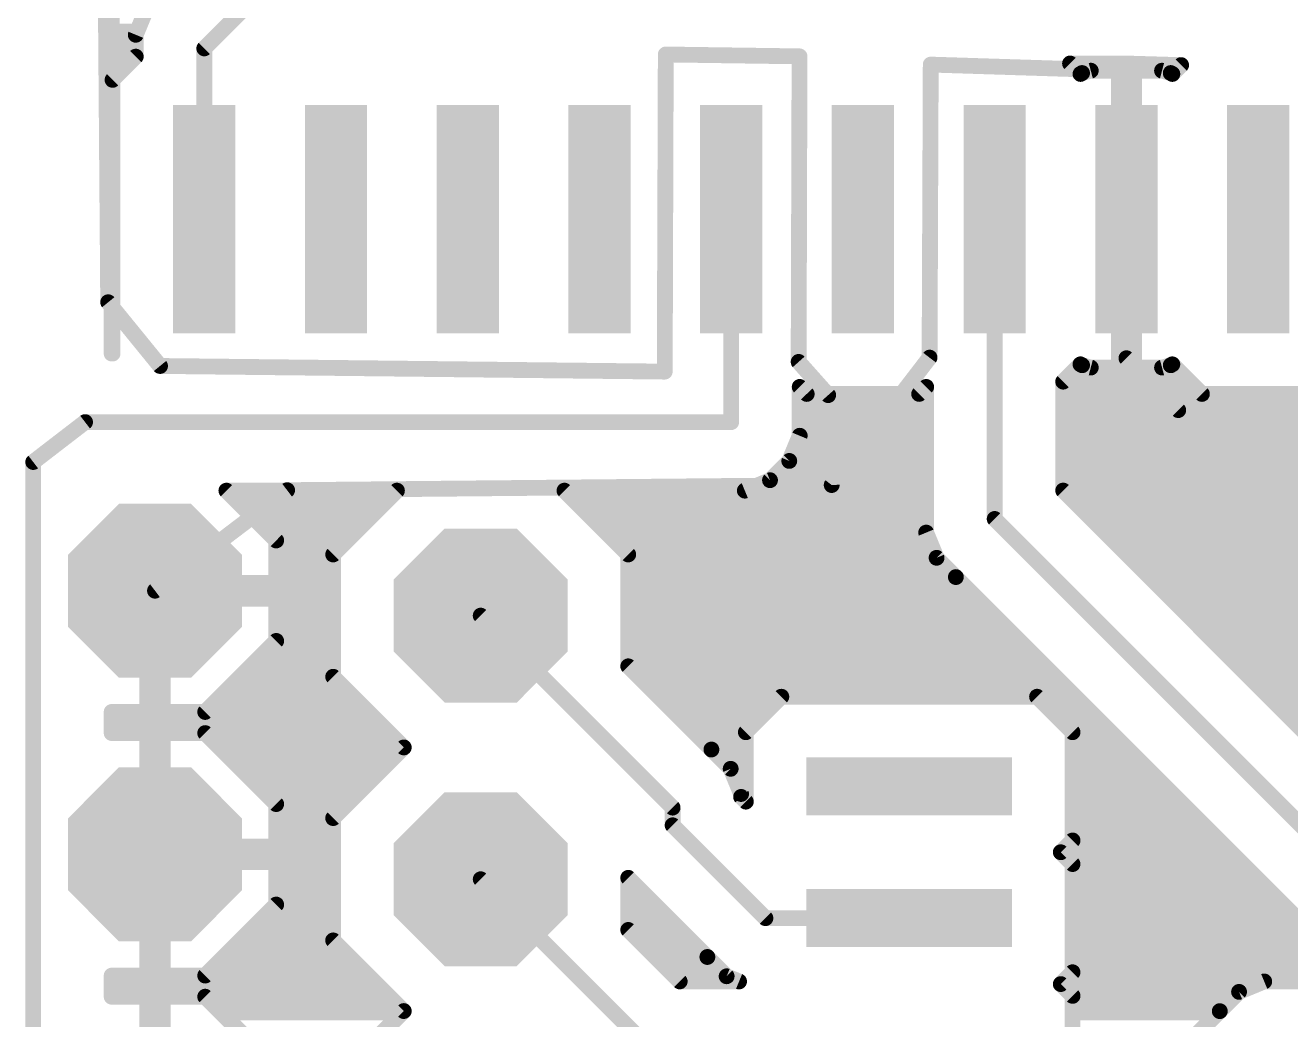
# Model space of a CAD drawing. Extents: x -10.4 to 51.9, y -1.7 to 39.2.
# Drawn here: x 0.26 to 12.46, y 15.63 to 25.21 of the extents above; entities that cross this region are included whole.
import ezdxf

# ---------------------------------------------------------------- set-up
doc = ezdxf.new("R2010")
doc.units = 0
doc.layers.add('1', color=14, linetype='CONTINUOUS')
doc.layers.add('17', color=94, linetype='CONTINUOUS')

# ---------------------------------------------------------------- blocks, each defined once
blk = doc.blocks.new('OCTAGONP')
at = {"const_width": 0.5}
blk.add_lwpolyline([(-0.25, -0.1036), (-0.25, 0.1036), (-0.1036, 0.25), (0.1036, 0.25), (0.25, 0.1036), (0.25, -0.1036), (0.1036, -0.25), (-0.1036, -0.25), (-0.25, -0.1036), (-0.25, 0.1036)], dxfattribs=at)
blk = doc.blocks.new('RECT')
blk.add_solid([(-0.5, -0.5), (0.5, -0.5), (-0.5, 0.5), (0.5, 0.5)])

msp = doc.modelspace()

# ---------------------------------------------------------------- linework, layer by layer
at = {"layer": '1', "const_width": 0.1524}
for points in [[(1.0922, 22.0449), (1.0922, 34.6446)], [(1, 30.015), (1.0587, 22.5391)], [(2.5, 25.5), (1.985, 24.985)], [(1.4251, 25.3591), (1.3246, 25.1164)], [(1.0922, 25.146), (1.3369, 25.146)], [(1.3246, 25.1164), (1.3246, 24.9058)], [(1.0922, 24.9936), (1.3246, 24.9936)], [(1.985, 24.985), (1.985, 23.34)], [(1.0922, 24.8412), (1.26, 24.8412)], [(1.3246, 24.9058), (1.1008, 24.682)], [(6.4242, 21.8709), (6.4343, 24.9265)], [(6.4343, 24.9265), (7.7237, 24.9084)], [(7.7237, 24.9084), (7.7151, 21.9646)], [(8.9887, 24.8291), (8.9774, 22.0057)], [(10.8539, 24.7704), (8.9887, 24.8291)], [(10.4323, 24.7389), (10.3316, 24.8396)], [(10.3316, 24.8396), (10.8653, 24.8396)], [(10.8653, 24.8396), (11.4027, 24.8239)], [(11.4027, 24.8239), (11.3177, 24.7389)], [(1.0922, 24.6888), (1.1076, 24.6888)], [(10.4475, 24.7477), (10.4323, 24.7389)], [(10.5315, 24.7702), (10.4475, 24.7477)], [(10.8012, 24.7702), (10.5315, 24.7702)], [(10.8012, 23.4138), (10.8012, 24.7702)], [(10.8012, 24.6888), (10.9488, 24.6888)], [(10.875, 23.34), (10.8539, 24.7704)], [(11.2185, 24.7702), (10.9488, 24.7702)], [(10.9488, 24.7702), (10.9488, 23.4138)], [(11.3025, 24.7477), (11.2185, 24.7702)], [(11.3177, 24.7389), (11.3025, 24.7477)], [(1.1008, 24.682), (1.1008, 22.0449)], [(1.0922, 24.5364), (1.1008, 24.5364)], [(10.8012, 24.5364), (10.9488, 24.5364)], [(1.0922, 24.384), (1.1008, 24.384)], [(10.8012, 24.384), (10.9488, 24.384)], [(1.0922, 24.2316), (1.1008, 24.2316)], [(10.8012, 24.2316), (10.9488, 24.2316)], [(1.0922, 24.0792), (1.1008, 24.0792)], [(10.8012, 24.0792), (10.9488, 24.0792)], [(1.0922, 23.9268), (1.1008, 23.9268)], [(10.8012, 23.9268), (10.9488, 23.9268)], [(1.0922, 23.7744), (1.1008, 23.7744)], [(10.8012, 23.7744), (10.9488, 23.7744)], [(1.0922, 23.622), (1.1008, 23.622)], [(10.8012, 23.622), (10.9488, 23.622)], [(1.0922, 23.4696), (1.1008, 23.4696)], [(10.8012, 23.4696), (10.9488, 23.4696)], [(10.9488, 23.4138), (10.8012, 23.4138)], [(1.0922, 23.3172), (1.1008, 23.3172)], [(7.065, 21.3845), (7.065, 23.34)], [(9.605, 20.4512), (9.605, 23.34)], [(10.8012, 21.9098), (10.8012, 23.2662)], [(10.8012, 23.2662), (10.9488, 23.2662)], [(10.875, 23.34), (10.875, 22)], [(10.9488, 23.2662), (10.9488, 21.9098)], [(1.0922, 23.1648), (1.1008, 23.1648)], [(10.8012, 23.1648), (10.9488, 23.1648)], [(1.0922, 23.0124), (1.1008, 23.0124)], [(10.8012, 23.0124), (10.9488, 23.0124)], [(1.0922, 22.86), (1.1008, 22.86)], [(10.8012, 22.86), (10.9488, 22.86)], [(1.0922, 22.7076), (1.1008, 22.7076)], [(10.8012, 22.7076), (10.9488, 22.7076)], [(1.0587, 22.5391), (1.5587, 21.9253)], [(1.0922, 22.5552), (1.1008, 22.5552)], [(10.8012, 22.5552), (10.9488, 22.5552)], [(1.0922, 22.4028), (1.1008, 22.4028)], [(10.8012, 22.4028), (10.9488, 22.4028)], [(1.0922, 22.2504), (1.1008, 22.2504)], [(10.8012, 22.2504), (10.9488, 22.2504)], [(1.0922, 22.098), (1.1008, 22.098)], [(1.1008, 22.0449), (1.0922, 22.0449)], [(8.9774, 22.0057), (8.0337, 20.7782)], [(10.8012, 22.098), (10.9488, 22.098)], [(1.5587, 21.9253), (6.4242, 21.8709)], [(7.7151, 21.9646), (8, 21.6444)], [(10.2654, 21.7742), (10.4323, 21.9411)], [(10.4323, 21.9411), (10.4475, 21.9323)], [(10.4475, 21.9323), (10.5315, 21.9098)], [(10.5315, 21.9098), (10.8012, 21.9098)], [(10.8012, 21.9456), (10.9488, 21.9456)], [(10.875, 22), (11.375, 21.5)], [(10.9488, 21.9098), (11.2185, 21.9098)], [(11.2185, 21.9098), (11.3025, 21.9323)], [(11.3025, 21.9323), (11.3177, 21.9411)], [(11.3177, 21.9411), (11.603, 21.6558)], [(10.2654, 20.7247), (10.2654, 21.7742)], [(10.2844, 21.7932), (11.4656, 21.7932)], [(7.7254, 21.2531), (7.7254, 21.7234)], [(7.7254, 21.7234), (7.793, 21.6558)], [(7.7254, 21.6408), (8.9446, 21.6408)], [(7.793, 21.6558), (8.877, 21.6558)], [(8, 21.6444), (8.0337, 20.7782)], [(8.877, 21.6558), (8.9446, 21.7234)], [(8.9446, 21.7234), (8.9446, 20.3198)], [(10.2654, 21.6408), (15.9371, 21.6408)], [(11.603, 21.6558), (12.687, 21.6558)], [(7.7254, 21.4884), (8.9446, 21.4884)], [(10.2654, 21.4884), (15.9367, 21.4884)], [(11.375, 21.5), (15.5, 21.5)], [(0.3359, 21), (0.8359, 21.3845)], [(0.8359, 21.3845), (7.065, 21.3845)], [(7.7254, 21.336), (8.9446, 21.336)], [(10.2654, 21.336), (15.9362, 21.336)], [(7.6249, 21.0104), (7.7254, 21.2531)], [(7.6966, 21.1836), (8.9446, 21.1836)], [(10.2654, 21.1836), (15.9358, 21.1836)], [(7.6335, 21.0312), (8.9446, 21.0312)], [(10.2654, 21.0312), (15.9353, 21.0312)], [(0.3359, 0.96), (0.3359, 21)], [(7.4391, 20.8246), (7.6249, 21.0104)], [(7.1964, 20.7241), (7.4391, 20.8246)], [(7.4932, 20.8788), (8.9446, 20.8788)], [(10.2654, 20.8788), (15.9349, 20.8788)], [(1.51, 19.76), (2.7837, 20.7283)], [(2.6784, 20.244), (2.1983, 20.7241)], [(2.1983, 20.7241), (3.8425, 20.7241)], [(2.7837, 20.7283), (8.0337, 20.7782)], [(3.8425, 20.7241), (3.2276, 20.1092)], [(6.0724, 20.1092), (5.4575, 20.7241)], [(5.4575, 20.7241), (7.1964, 20.7241)], [(7.2019, 20.7264), (8.9446, 20.7264)], [(10.2654, 20.7264), (15.9344, 20.7264)], [(14.3297, 16.6604), (10.2654, 20.7247)], [(2.3484, 20.574), (3.6924, 20.574)], [(5.6076, 20.574), (8.9446, 20.574)], [(10.4161, 20.574), (15.934, 20.574)], [(2.5008, 20.4216), (3.54, 20.4216)], [(5.76, 20.4216), (8.9446, 20.4216)], [(14.0562, 16), (9.605, 20.4512)], [(10.5685, 20.4216), (15.9336, 20.4216)], [(8.9446, 20.3198), (9.0451, 20.0771)], [(2.6532, 20.2692), (3.3876, 20.2692)], [(2.6784, 19.8362), (2.6784, 20.244)], [(5.9124, 20.2692), (8.9656, 20.2692)], [(10.7209, 20.2692), (15.9331, 20.2692)], [(2.6784, 20.1168), (3.2352, 20.1168)], [(3.2276, 20.1092), (3.2276, 18.9308)], [(6.0648, 20.1168), (9.0287, 20.1168)], [(6.0724, 19.0315), (6.0724, 20.1092)], [(9.0451, 20.0771), (9.2309, 19.8913)], [(10.8733, 20.1168), (15.9327, 20.1168)], [(2.6784, 19.9644), (3.2276, 19.9644)], [(6.0724, 19.9644), (9.1579, 19.9644)], [(11.0257, 19.9644), (15.9322, 19.9644)], [(1.5862, 19.6838), (1.5862, 19.8362)], [(1.5862, 19.8362), (2.6784, 19.8362)], [(1.5862, 19.812), (3.2276, 19.812)], [(6.0724, 19.812), (9.3103, 19.812)], [(9.2309, 19.8913), (13.1269, 15.9954)], [(11.1781, 19.812), (15.9318, 19.812)], [(1.51, 17.22), (1.51, 19.76)], [(1.4338, 18.5916), (1.4338, 19.6838)], [(1.4338, 19.6838), (1.5862, 19.6838)], [(1.4338, 19.6596), (1.5862, 19.6596)], [(1.5862, 19.6838), (1.5862, 18.5916)], [(2.6784, 19.6838), (1.5862, 19.6838)], [(2.6784, 19.276), (2.6784, 19.6838)], [(2.6784, 19.6596), (3.2276, 19.6596)], [(6.0724, 19.6596), (9.4627, 19.6596)], [(11.3305, 19.6596), (15.9313, 19.6596)], [(1.4338, 19.5072), (1.5862, 19.5072)], [(2.6784, 19.5072), (3.2276, 19.5072)], [(4.65, 19.52), (6.5, 17.67)], [(6.0724, 19.5072), (9.6151, 19.5072)], [(11.4829, 19.5072), (15.9309, 19.5072)], [(1.4338, 19.3548), (1.5862, 19.3548)], [(2.6784, 19.3548), (3.2276, 19.3548)], [(6.0724, 19.3548), (9.7675, 19.3548)], [(11.6353, 19.3548), (15.9304, 19.3548)], [(1.4338, 19.2024), (1.5862, 19.2024)], [(1.994, 18.5916), (2.6784, 19.276)], [(2.6048, 19.2024), (3.2276, 19.2024)], [(6.0724, 19.2024), (9.9199, 19.2024)], [(11.7877, 19.2024), (15.93, 19.2024)], [(1.4338, 19.05), (1.5862, 19.05)], [(2.4524, 19.05), (3.2276, 19.05)], [(6.0724, 19.05), (10.0723, 19.05)], [(6.8741, 18.2299), (6.0724, 19.0315)], [(11.9401, 19.05), (15.9295, 19.05)], [(1.4338, 18.8976), (1.5862, 18.8976)], [(2.3, 18.8976), (3.2608, 18.8976)], [(3.2276, 18.9308), (3.9084, 18.25)], [(6.2063, 18.8976), (10.2247, 18.8976)], [(12.0925, 18.8976), (15.9291, 18.8976)], [(1.4338, 18.7452), (1.5862, 18.7452)], [(2.1476, 18.7452), (3.4132, 18.7452)], [(6.3587, 18.7452), (10.3771, 18.7452)], [(7.5484, 18.7386), (7.2062, 18.3964)], [(10.0136, 18.7386), (7.5484, 18.7386)], [(10.3558, 18.3964), (10.0136, 18.7386)], [(12.2449, 18.7452), (15.9287, 18.7452)], [(1.0922, 18.3884), (1.0922, 18.5916)], [(1.0922, 18.5916), (1.4338, 18.5916)], [(1.4338, 18.5928), (1.5862, 18.5928)], [(1.5862, 18.5916), (1.994, 18.5916)], [(1.9952, 18.5928), (3.5656, 18.5928)], [(6.5111, 18.5928), (7.4026, 18.5928)], [(10.1594, 18.5928), (10.5295, 18.5928)], [(12.3973, 18.5928), (15.9282, 18.5928)], [(1.0922, 18.4404), (3.718, 18.4404)], [(1.4338, 18.3884), (1.0922, 18.3884)], [(1.4338, 17.2962), (1.4338, 18.3884)], [(1.994, 18.3884), (1.5862, 18.3884)], [(1.5862, 18.3884), (1.5862, 17.2962)], [(2.6784, 17.704), (1.994, 18.3884)], [(6.6635, 18.4404), (7.2502, 18.4404)], [(7.2062, 18.3964), (7.2062, 17.7277)], [(10.3118, 18.4404), (10.6819, 18.4404)], [(10.3558, 17.3536), (10.3558, 18.3964)], [(1.4338, 18.288), (1.5862, 18.288)], [(2.0944, 18.288), (3.8704, 18.288)], [(3.9084, 18.25), (3.2276, 17.5692)], [(6.8159, 18.288), (7.2062, 18.288)], [(7.0599, 18.0441), (6.8741, 18.2299)], [(10.3558, 18.288), (10.8343, 18.288)], [(1.4338, 18.1356), (1.5862, 18.1356)], [(2.2468, 18.1356), (3.794, 18.1356)], [(6.9683, 18.1356), (7.2062, 18.1356)], [(10.3558, 18.1356), (10.9867, 18.1356)], [(1.4338, 17.9832), (1.5862, 17.9832)], [(2.3992, 17.9832), (3.6416, 17.9832)], [(7.1604, 17.8014), (7.0599, 18.0441)], [(7.0851, 17.9832), (7.2062, 17.9832)], [(10.3558, 17.9832), (11.1391, 17.9832)], [(1.4338, 17.8308), (1.5862, 17.8308)], [(2.5516, 17.8308), (3.4892, 17.8308)], [(7.1482, 17.8308), (7.2062, 17.8308)], [(7.1604, 17.7735), (7.1604, 17.8014)], [(7.2062, 17.7277), (7.1604, 17.7735)], [(10.3558, 17.8308), (11.2915, 17.8308)], [(1.4338, 17.6784), (1.5862, 17.6784)], [(2.6784, 17.2962), (2.6784, 17.704)], [(2.6784, 17.6784), (3.3368, 17.6784)], [(6.5, 17.67), (6.5, 17.5)], [(10.3558, 17.6784), (11.4439, 17.6784)], [(1.4338, 17.526), (1.5862, 17.526)], [(2.6784, 17.526), (3.2276, 17.526)], [(3.2276, 17.5692), (3.2276, 16.3908)], [(6.5, 17.5), (7.395, 16.605)], [(10.3558, 17.526), (11.5963, 17.526)], [(1.4338, 17.3736), (1.5862, 17.3736)], [(2.6784, 17.3736), (3.2276, 17.3736)], [(10.3558, 17.3736), (11.7487, 17.3736)], [(1.5862, 17.2962), (1.4338, 17.2962)], [(1.5862, 17.1438), (1.5862, 17.2962)], [(1.5862, 17.2962), (2.6784, 17.2962)], [(10.2422, 17.24), (10.3558, 17.3536)], [(1.4338, 16.0516), (1.4338, 17.1438)], [(1.4338, 17.1438), (1.5862, 17.1438)], [(1.51, 14.68), (1.51, 17.22)], [(1.5862, 17.2212), (3.2276, 17.2212)], [(1.5862, 17.1438), (1.5862, 16.0516)], [(2.6784, 17.1438), (1.5862, 17.1438)], [(2.6784, 16.736), (2.6784, 17.1438)], [(10.3558, 17.1264), (10.2422, 17.24)], [(10.261, 17.2212), (11.9011, 17.2212)], [(10.3558, 16.0836), (10.3558, 17.1264)], [(1.4338, 17.0688), (1.5862, 17.0688)], [(2.6784, 17.0688), (3.2276, 17.0688)], [(10.3558, 17.0688), (12.0535, 17.0688)], [(1.4338, 16.9164), (1.5862, 16.9164)], [(2.6784, 16.9164), (3.2276, 16.9164)], [(4.65, 16.98), (6.295, 15.335)], [(6.0724, 16.4915), (6.0724, 16.9937)], [(6.0724, 16.9937), (6.8351, 16.2309)], [(6.0724, 16.9164), (6.1497, 16.9164)], [(10.3558, 16.9164), (12.2059, 16.9164)], [(1.4338, 16.764), (1.5862, 16.764)], [(2.6784, 16.764), (3.2276, 16.764)], [(6.0724, 16.764), (6.3021, 16.764)], [(10.3558, 16.764), (12.3583, 16.764)], [(1.994, 16.0516), (2.6784, 16.736)], [(1.4338, 16.6116), (1.5862, 16.6116)], [(2.554, 16.6116), (3.2276, 16.6116)], [(6.0724, 16.6116), (6.4545, 16.6116)], [(7.395, 16.605), (8.781, 16.605)], [(10.3558, 16.6116), (12.5107, 16.6116)], [(1.4338, 16.4592), (1.5862, 16.4592)], [(2.4016, 16.4592), (3.2276, 16.4592)], [(6.5685, 15.9954), (6.0724, 16.4915)], [(6.1047, 16.4592), (6.6069, 16.4592)], [(10.3558, 16.4592), (12.6631, 16.4592)], [(1.4338, 16.3068), (1.5862, 16.3068)], [(2.2492, 16.3068), (3.3116, 16.3068)], [(3.2276, 16.3908), (3.9084, 15.71)], [(6.2571, 16.3068), (6.7593, 16.3068)], [(10.3558, 16.3068), (12.8155, 16.3068)], [(1.4338, 16.1544), (1.5862, 16.1544)], [(2.0968, 16.1544), (3.464, 16.1544)], [(6.4095, 16.1544), (6.9117, 16.1544)], [(6.8351, 16.2309), (7.0209, 16.0451)], [(10.3558, 16.1544), (12.9679, 16.1544)], [(1.0922, 15.8484), (1.0922, 16.0516)], [(1.0922, 16.0516), (1.4338, 16.0516)], [(1.5862, 16.0516), (1.994, 16.0516)], [(7.0209, 16.0451), (7.141, 15.9954)], [(10.2422, 15.97), (10.3558, 16.0836)], [(1.0922, 16.002), (3.6164, 16.002)], [(6.5619, 16.002), (7.1251, 16.002)], [(7.141, 15.9954), (6.5685, 15.9954)], [(10.3558, 15.8564), (10.2422, 15.97)], [(10.2742, 16.002), (13.1203, 16.002)], [(12.2036, 15.9954), (11.9609, 15.8949)], [(13.1269, 15.9954), (12.2036, 15.9954)], [(1.0922, 15.8496), (3.7688, 15.8496)], [(1.4338, 15.8484), (1.0922, 15.8484)], [(1.4338, 14.7562), (1.4338, 15.8484)], [(1.994, 15.8484), (1.5862, 15.8484)], [(1.5862, 15.8484), (1.5862, 14.7562)], [(2.6784, 15.164), (1.994, 15.8484)], [(10.3558, 14.8136), (10.3558, 15.8564)], [(10.3558, 15.8496), (11.9157, 15.8496)], [(11.9609, 15.8949), (11.7751, 15.7091)], [(1.4338, 15.6972), (1.5862, 15.6972)], [(2.1452, 15.6972), (3.8956, 15.6972)], [(3.9084, 15.71), (3.2276, 15.0292)], [(10.3558, 15.6972), (11.7633, 15.6972)], [(11.7751, 15.7091), (11.0336, 14.9675)]]:
    msp.add_lwpolyline(points, dxfattribs=at)
at = {"layer": '1', "const_width": 0.0762}
for points in [[(1.0922, 25.1841, 1), (1.0922, 25.1079)], [(1.3627, 25.1164, 1), (1.2865, 25.1164)], [(1.2894, 25.1309, 1), (1.3598, 25.1018)], [(1.3369, 25.1079, 1), (1.3369, 25.1841)], [(1.0922, 25.0317, 1), (1.0922, 24.9555)], [(1.3246, 24.9555, 1), (1.3246, 25.0317)], [(2.0231, 24.985, 1), (1.9469, 24.985)], [(1.9581, 25.0119, 1), (2.0119, 24.9581)], [(1.0922, 24.8793, 1), (1.0922, 24.8031)], [(1.26, 24.8031, 1), (1.26, 24.8793)], [(1.2865, 24.9058, 1), (1.3627, 24.9058)], [(1.3515, 24.8788, 1), (1.2977, 24.9327)], [(6.4724, 24.9264, 1), (6.3962, 24.9267)], [(6.4349, 24.9646, 1), (6.4338, 24.8884)], [(7.7618, 24.9083, 1), (7.6856, 24.9085)], [(7.7231, 24.8703, 1), (7.7242, 24.9465)], [(9.0268, 24.829, 1), (8.9506, 24.8293)], [(8.9899, 24.8672, 1), (8.9875, 24.791)], [(10.3585, 24.8665, 1), (10.3046, 24.8127)], [(10.3316, 24.8777, 1), (10.3316, 24.8015)], [(10.8664, 24.8777, 1), (10.8642, 24.8015)], [(10.8653, 24.8015, 1), (10.8653, 24.8777)], [(11.4296, 24.7969, 1), (11.3757, 24.8508)], [(11.4016, 24.7858, 1), (11.4038, 24.8619)], [(1.0922, 24.7269, 1), (1.0922, 24.6507)], [(1.1076, 24.6507, 1), (1.1076, 24.7269)], [(10.4132, 24.7719, 1), (10.4513, 24.7059)], [(10.4053, 24.7119, 1), (10.4592, 24.7658)], [(10.4377, 24.7845, 1), (10.4574, 24.7109)], [(10.4666, 24.7147, 1), (10.4285, 24.7807)], [(10.5315, 24.8083, 1), (10.5315, 24.7321)], [(10.5414, 24.7334, 1), (10.5217, 24.807)], [(10.8393, 24.7702, 1), (10.7631, 24.7702)], [(10.8012, 24.7269, 1), (10.8012, 24.6507)], [(10.8012, 24.7321, 1), (10.8012, 24.8083)], [(10.892, 24.771, 1), (10.8158, 24.7698)], [(10.8527, 24.7323, 1), (10.8551, 24.8085)], [(10.9488, 24.8083, 1), (10.9488, 24.7321)], [(10.9869, 24.7702, 1), (10.9107, 24.7702)], [(10.9488, 24.6507, 1), (10.9488, 24.7269)], [(11.2283, 24.807, 1), (11.2086, 24.7334)], [(11.2185, 24.7321, 1), (11.2185, 24.8083)], [(11.3215, 24.7807, 1), (11.2834, 24.7147)], [(11.2908, 24.7658, 1), (11.3446, 24.7119)], [(11.2926, 24.7109, 1), (11.3123, 24.7845)], [(11.2987, 24.7059, 1), (11.3368, 24.7719)], [(1.1389, 24.682, 1), (1.0627, 24.682)], [(1.0739, 24.7089, 1), (1.1277, 24.655)], [(1.0922, 24.5745, 1), (1.0922, 24.4983)], [(1.1008, 24.4983, 1), (1.1008, 24.5745)], [(10.8012, 24.5745, 1), (10.8012, 24.4983)], [(10.9488, 24.4983, 1), (10.9488, 24.5745)], [(1.0922, 24.4221, 1), (1.0922, 24.3459)], [(1.1008, 24.3459, 1), (1.1008, 24.4221)], [(10.8012, 24.4221, 1), (10.8012, 24.3459)], [(10.9488, 24.3459, 1), (10.9488, 24.4221)], [(1.0922, 24.2697, 1), (1.0922, 24.1935)], [(1.1008, 24.1935, 1), (1.1008, 24.2697)], [(10.8012, 24.2697, 1), (10.8012, 24.1935)], [(10.9488, 24.1935, 1), (10.9488, 24.2697)], [(1.0922, 24.1173, 1), (1.0922, 24.0411)], [(1.1008, 24.0411, 1), (1.1008, 24.1173)], [(10.8012, 24.1173, 1), (10.8012, 24.0411)], [(10.9488, 24.0411, 1), (10.9488, 24.1173)], [(1.0922, 23.9649, 1), (1.0922, 23.8887)], [(1.1008, 23.8887, 1), (1.1008, 23.9649)], [(10.8012, 23.9649, 1), (10.8012, 23.8887)], [(10.9488, 23.8887, 1), (10.9488, 23.9649)], [(1.0922, 23.8125, 1), (1.0922, 23.7363)], [(1.1008, 23.7363, 1), (1.1008, 23.8125)], [(10.8012, 23.8125, 1), (10.8012, 23.7363)], [(10.9488, 23.7363, 1), (10.9488, 23.8125)], [(1.0922, 23.6601, 1), (1.0922, 23.5839)], [(1.1008, 23.5839, 1), (1.1008, 23.6601)], [(10.8012, 23.6601, 1), (10.8012, 23.5839)], [(10.9488, 23.5839, 1), (10.9488, 23.6601)], [(1.0922, 23.5077, 1), (1.0922, 23.4315)], [(1.1008, 23.4315, 1), (1.1008, 23.5077)], [(10.8012, 23.5077, 1), (10.8012, 23.4315)], [(10.9488, 23.4315, 1), (10.9488, 23.5077)], [(10.8012, 23.4519, 1), (10.8012, 23.3757)], [(10.7631, 23.4138, 1), (10.8393, 23.4138)], [(10.9107, 23.4138, 1), (10.9869, 23.4138)], [(10.9488, 23.3757, 1), (10.9488, 23.4519)], [(1.0922, 23.3553, 1), (1.0922, 23.2791)], [(1.1008, 23.2791, 1), (1.1008, 23.3553)], [(1.9469, 23.34, 1), (2.0231, 23.34)], [(7.1031, 23.34, 1), (7.0269, 23.34)], [(9.6431, 23.34, 1), (9.5669, 23.34)], [(10.8393, 23.2662, 1), (10.7631, 23.2662)], [(10.8012, 23.3043, 1), (10.8012, 23.2281)], [(10.9131, 23.34, 1), (10.8369, 23.34)], [(10.8369, 23.3394, 1), (10.9131, 23.3406)], [(10.9869, 23.2662, 1), (10.9107, 23.2662)], [(10.9488, 23.2281, 1), (10.9488, 23.3043)], [(1.0922, 23.2029, 1), (1.0922, 23.1267)], [(1.1008, 23.1267, 1), (1.1008, 23.2029)], [(10.8012, 23.2029, 1), (10.8012, 23.1267)], [(10.9488, 23.1267, 1), (10.9488, 23.2029)], [(1.0922, 23.0505, 1), (1.0922, 22.9743)], [(1.1008, 22.9743, 1), (1.1008, 23.0505)], [(10.8012, 23.0505, 1), (10.8012, 22.9743)], [(10.9488, 22.9743, 1), (10.9488, 23.0505)], [(1.0922, 22.8981, 1), (1.0922, 22.8219)], [(1.1008, 22.8219, 1), (1.1008, 22.8981)], [(10.8012, 22.8981, 1), (10.8012, 22.8219)], [(10.9488, 22.8219, 1), (10.9488, 22.8981)], [(1.0922, 22.7457, 1), (1.0922, 22.6695)], [(1.1008, 22.6695, 1), (1.1008, 22.7457)], [(10.8012, 22.7457, 1), (10.8012, 22.6695)], [(10.9488, 22.6695, 1), (10.9488, 22.7457)], [(1.0206, 22.5388, 1), (1.0968, 22.5394)], [(1.0883, 22.5632, 1), (1.0292, 22.5151)], [(1.0922, 22.5933, 1), (1.0922, 22.5171)], [(1.1008, 22.5171, 1), (1.1008, 22.5933)], [(10.8012, 22.5933, 1), (10.8012, 22.5171)], [(10.9488, 22.5171, 1), (10.9488, 22.5933)], [(1.0922, 22.4409, 1), (1.0922, 22.3647)], [(1.1008, 22.3647, 1), (1.1008, 22.4409)], [(10.8012, 22.4409, 1), (10.8012, 22.3647)], [(10.9488, 22.3647, 1), (10.9488, 22.4409)], [(1.0922, 22.2885, 1), (1.0922, 22.2123)], [(1.1008, 22.2123, 1), (1.1008, 22.2885)], [(10.8012, 22.2885, 1), (10.8012, 22.2123)], [(10.9488, 22.2123, 1), (10.9488, 22.2885)], [(1.0922, 22.1361, 1), (1.0922, 22.0599)], [(1.0922, 22.083, 1), (1.0922, 22.0068)], [(1.0541, 22.0449, 1), (1.1303, 22.0449)], [(1.0627, 22.0449, 1), (1.1389, 22.0449)], [(1.1008, 22.0599, 1), (1.1008, 22.1361)], [(1.1008, 22.0068, 1), (1.1008, 22.083)], [(9.0076, 21.9824, 1), (8.9471, 22.0289)], [(10.8012, 22.1361, 1), (10.8012, 22.0599)], [(10.9488, 22.0599, 1), (10.9488, 22.1361)], [(1.5592, 21.9634, 1), (1.5583, 21.8872)], [(1.5292, 21.9012, 1), (1.5883, 21.9494)], [(7.7436, 21.99, 1), (7.6867, 21.9393)], [(7.677, 21.9647, 1), (7.7532, 21.9645)], [(8.9393, 22.0058, 1), (9.0155, 22.0055)], [(10.4513, 21.9741, 1), (10.4132, 21.9081)], [(10.4592, 21.9142, 1), (10.4053, 21.9681)], [(10.4574, 21.9691, 1), (10.4377, 21.8955)], [(10.4285, 21.8993, 1), (10.4666, 21.9653)], [(10.5315, 21.9479, 1), (10.5315, 21.8717)], [(10.5217, 21.873, 1), (10.5414, 21.9466)], [(10.8012, 21.9837, 1), (10.8012, 21.9075)], [(10.8012, 21.8717, 1), (10.8012, 21.9479)], [(10.8369, 22, 1), (10.9131, 22)], [(10.9019, 22.0269, 1), (10.8481, 21.9731)], [(10.9488, 21.9479, 1), (10.9488, 21.8717)], [(10.9488, 21.9075, 1), (10.9488, 21.9837)], [(11.2086, 21.9466, 1), (11.2283, 21.873)], [(11.2185, 21.8717, 1), (11.2185, 21.9479)], [(11.2834, 21.9653, 1), (11.3215, 21.8993)], [(11.3446, 21.9681, 1), (11.2908, 21.9142)], [(11.3123, 21.8955, 1), (11.2926, 21.9691)], [(11.3368, 21.9081, 1), (11.2987, 21.9741)], [(6.3861, 21.871, 1), (6.4623, 21.8708)], [(6.4237, 21.8328, 1), (6.4246, 21.909)], [(10.3035, 21.7742, 1), (10.2273, 21.7742)], [(10.2385, 21.8012, 1), (10.2923, 21.7473)], [(10.2844, 21.8313, 1), (10.2844, 21.7551)], [(10.7631, 21.9098, 1), (10.8393, 21.9098)], [(10.9107, 21.9098, 1), (10.9869, 21.9098)], [(11.4656, 21.7551, 1), (11.4656, 21.8313)], [(7.7635, 21.7234, 1), (7.6873, 21.7234)], [(7.7523, 21.7504, 1), (7.6985, 21.6965)], [(7.7254, 21.6789, 1), (7.7254, 21.6027)], [(7.793, 21.6939, 1), (7.793, 21.6177)], [(7.7661, 21.6289, 1), (7.82, 21.6827)], [(8.0381, 21.6459, 1), (7.9619, 21.6429)], [(8.85, 21.6827, 1), (8.9039, 21.6289)], [(8.877, 21.6177, 1), (8.877, 21.6939)], [(8.9827, 21.7234, 1), (8.9065, 21.7234)], [(8.9715, 21.6965, 1), (8.9177, 21.7504)], [(8.9446, 21.6027, 1), (8.9446, 21.6789)], [(10.2654, 21.6789, 1), (10.2654, 21.6027)], [(11.603, 21.6939, 1), (11.603, 21.6177)], [(11.5761, 21.6289, 1), (11.63, 21.6827)], [(7.9715, 21.6191, 1), (8.0285, 21.6697)], [(7.7254, 21.5265, 1), (7.7254, 21.4503)], [(8.9446, 21.4503, 1), (8.9446, 21.5265)], [(10.2654, 21.5265, 1), (10.2654, 21.4503)], [(11.375, 21.5381, 1), (11.375, 21.4619)], [(11.3481, 21.4731, 1), (11.4019, 21.5269)], [(0.8359, 21.4226, 1), (0.8359, 21.3464)], [(0.8591, 21.3543, 1), (0.8127, 21.4147)], [(7.0269, 21.3845, 1), (7.1031, 21.3845)], [(7.065, 21.3464, 1), (7.065, 21.4226)], [(7.7254, 21.3741, 1), (7.7254, 21.2979)], [(8.9446, 21.2979, 1), (8.9446, 21.3741)], [(10.2654, 21.3741, 1), (10.2654, 21.2979)], [(7.6966, 21.2217, 1), (7.6966, 21.1455)], [(7.6873, 21.2531, 1), (7.7635, 21.2531)], [(7.7606, 21.2386, 1), (7.6902, 21.2677)], [(8.9446, 21.1455, 1), (8.9446, 21.2217)], [(10.2654, 21.2217, 1), (10.2654, 21.1455)], [(7.6335, 21.0693, 1), (7.6335, 20.9931)], [(8.9446, 20.9931, 1), (8.9446, 21.0693)], [(10.2654, 21.0693, 1), (10.2654, 20.9931)], [(0.374, 21, 1), (0.2978, 21)], [(0.3127, 21.0302, 1), (0.3591, 20.9698)], [(7.5897, 21.025, 1), (7.6601, 20.9958)], [(7.6518, 20.9835, 1), (7.5979, 21.0374)], [(7.4121, 20.8516, 1), (7.466, 20.7977)], [(7.4537, 20.7894, 1), (7.4245, 20.8598)], [(7.4932, 20.9169, 1), (7.4932, 20.8407)], [(8.9446, 20.8407, 1), (8.9446, 20.9169)], [(10.2654, 20.9169, 1), (10.2654, 20.8407)], [(2.2252, 20.751, 1), (2.1713, 20.6972)], [(2.1983, 20.7622, 1), (2.1983, 20.686)], [(2.7834, 20.7664, 1), (2.7841, 20.6902)], [(2.8068, 20.698, 1), (2.7607, 20.7587)], [(3.8695, 20.6972, 1), (3.8156, 20.751)], [(3.8425, 20.686, 1), (3.8425, 20.7622)], [(5.4844, 20.751, 1), (5.4305, 20.6972)], [(5.4575, 20.7622, 1), (5.4575, 20.686)], [(7.1818, 20.7593, 1), (7.2109, 20.6889)], [(7.2019, 20.7645, 1), (7.2019, 20.6883)], [(7.1964, 20.686, 1), (7.1964, 20.7622)], [(8.0035, 20.8014, 1), (8.0639, 20.755)], [(7.9957, 20.7767, 1), (8.0718, 20.7797)], [(8.0341, 20.7401, 1), (8.0334, 20.8163)], [(8.9446, 20.6883, 1), (8.9446, 20.7645)], [(10.2654, 20.7645, 1), (10.2654, 20.6883)], [(10.2923, 20.7517, 1), (10.2385, 20.6978)], [(10.2273, 20.7247, 1), (10.3035, 20.7247)], [(2.3484, 20.6121, 1), (2.3484, 20.5359)], [(3.6924, 20.5359, 1), (3.6924, 20.6121)], [(5.6076, 20.6121, 1), (5.6076, 20.5359)], [(8.9446, 20.5359, 1), (8.9446, 20.6121)], [(10.4161, 20.6121, 1), (10.4161, 20.5359)], [(2.5008, 20.4597, 1), (2.5008, 20.3835)], [(3.54, 20.3835, 1), (3.54, 20.4597)], [(5.76, 20.4597, 1), (5.76, 20.3835)], [(8.9446, 20.3835, 1), (8.9446, 20.4597)], [(9.6319, 20.4781, 1), (9.5781, 20.4243)], [(10.5685, 20.4597, 1), (10.5685, 20.3835)], [(8.9798, 20.3344, 1), (8.9094, 20.3053)], [(9.5669, 20.4512, 1), (9.6431, 20.4512)], [(2.6532, 20.3073, 1), (2.6532, 20.2311)], [(2.7165, 20.244, 1), (2.6403, 20.244)], [(2.6515, 20.217, 1), (2.7053, 20.2709)], [(3.3876, 20.2311, 1), (3.3876, 20.3073)], [(5.9124, 20.3073, 1), (5.9124, 20.2311)], [(8.9065, 20.3198, 1), (8.9827, 20.3198)], [(8.9656, 20.2311, 1), (8.9656, 20.3073)], [(10.7209, 20.3073, 1), (10.7209, 20.2311)], [(2.6784, 20.1549, 1), (2.6784, 20.0787)], [(3.2657, 20.1092, 1), (3.1895, 20.1092)], [(3.2007, 20.1361, 1), (3.2545, 20.0822)], [(3.2352, 20.0787, 1), (3.2352, 20.1549)], [(6.0648, 20.1549, 1), (6.0648, 20.0787)], [(6.1105, 20.1092, 1), (6.0343, 20.1092)], [(6.0455, 20.0822, 1), (6.0993, 20.1361)], [(9.0721, 20.1041, 1), (9.0182, 20.0502)], [(9.0099, 20.0625, 1), (9.0803, 20.0917)], [(9.0287, 20.0787, 1), (9.0287, 20.1549)], [(10.8733, 20.1549, 1), (10.8733, 20.0787)], [(2.6784, 20.0025, 1), (2.6784, 19.9263)], [(3.2276, 19.9263, 1), (3.2276, 20.0025)], [(6.0724, 20.0025, 1), (6.0724, 19.9263)], [(9.1579, 19.9263, 1), (9.1579, 20.0025)], [(11.0257, 20.0025, 1), (11.0257, 19.9263)], [(1.6243, 19.8362, 1), (1.5481, 19.8362)], [(1.5862, 19.8743, 1), (1.5862, 19.7981)], [(1.5862, 19.8501, 1), (1.5862, 19.7739)], [(2.6784, 19.7981, 1), (2.6784, 19.8743)], [(3.2276, 19.7739, 1), (3.2276, 19.8501)], [(6.0724, 19.8501, 1), (6.0724, 19.7739)], [(9.2579, 19.9183, 1), (9.204, 19.8644)], [(9.204, 19.8644, 1), (9.2579, 19.9183)], [(9.3103, 19.7739, 1), (9.3103, 19.8501)], [(11.1781, 19.8501, 1), (11.1781, 19.7739)], [(1.5481, 19.76, 1), (1.4719, 19.76)], [(1.4869, 19.7903, 1), (1.5331, 19.7297)], [(2.6403, 19.8362, 1), (2.7165, 19.8362)], [(1.4719, 19.6838, 1), (1.3957, 19.6838)], [(1.4338, 19.7219, 1), (1.4338, 19.6457)], [(1.4338, 19.6977, 1), (1.4338, 19.6215)], [(1.6243, 19.6838, 1), (1.5481, 19.6838)], [(1.5862, 19.7219, 1), (1.5862, 19.6457)], [(1.5481, 19.6838, 1), (1.6243, 19.6838)], [(1.5862, 19.6457, 1), (1.5862, 19.7219)], [(1.5862, 19.6215, 1), (1.5862, 19.6977)], [(2.7165, 19.6838, 1), (2.6403, 19.6838)], [(2.6784, 19.6977, 1), (2.6784, 19.6215)], [(2.6784, 19.6457, 1), (2.6784, 19.7219)], [(3.2276, 19.6215, 1), (3.2276, 19.6977)], [(6.0724, 19.6977, 1), (6.0724, 19.6215)], [(9.4627, 19.6215, 1), (9.4627, 19.6977)], [(11.3305, 19.6977, 1), (11.3305, 19.6215)], [(1.4338, 19.5453, 1), (1.4338, 19.4691)], [(1.5862, 19.4691, 1), (1.5862, 19.5453)], [(2.6784, 19.5453, 1), (2.6784, 19.4691)], [(3.2276, 19.4691, 1), (3.2276, 19.5453)], [(4.6769, 19.5469, 1), (4.6231, 19.4931)], [(6.0724, 19.5453, 1), (6.0724, 19.4691)], [(9.6151, 19.4691, 1), (9.6151, 19.5453)], [(11.4829, 19.5453, 1), (11.4829, 19.4691)], [(1.4338, 19.3929, 1), (1.4338, 19.3167)], [(1.5862, 19.3167, 1), (1.5862, 19.3929)], [(2.6784, 19.3929, 1), (2.6784, 19.3167)], [(3.2276, 19.3167, 1), (3.2276, 19.3929)], [(6.0724, 19.3929, 1), (6.0724, 19.3167)], [(9.7675, 19.3167, 1), (9.7675, 19.3929)], [(11.6353, 19.3929, 1), (11.6353, 19.3167)], [(1.4338, 19.2405, 1), (1.4338, 19.1643)], [(1.5862, 19.1643, 1), (1.5862, 19.2405)], [(2.6048, 19.2405, 1), (2.6048, 19.1643)], [(2.6403, 19.276, 1), (2.7165, 19.276)], [(2.7053, 19.2491, 1), (2.6515, 19.303)], [(3.2276, 19.1643, 1), (3.2276, 19.2405)], [(6.0724, 19.2405, 1), (6.0724, 19.1643)], [(9.9199, 19.1643, 1), (9.9199, 19.2405)], [(11.7877, 19.2405, 1), (11.7877, 19.1643)], [(1.4338, 19.0881, 1), (1.4338, 19.0119)], [(1.5862, 19.0119, 1), (1.5862, 19.0881)], [(2.4524, 19.0881, 1), (2.4524, 19.0119)], [(3.2276, 19.0119, 1), (3.2276, 19.0881)], [(6.0724, 19.0881, 1), (6.0724, 19.0119)], [(6.0993, 19.0585, 1), (6.0455, 19.0046)], [(6.0343, 19.0315, 1), (6.1105, 19.0315)], [(10.0723, 19.0119, 1), (10.0723, 19.0881)], [(11.9401, 19.0881, 1), (11.9401, 19.0119)], [(1.4338, 18.9357, 1), (1.4338, 18.8595)], [(1.5862, 18.8595, 1), (1.5862, 18.9357)], [(2.3, 18.9357, 1), (2.3, 18.8595)], [(3.2545, 18.9578, 1), (3.2007, 18.9039)], [(3.1895, 18.9308, 1), (3.2657, 18.9308)], [(3.2608, 18.8595, 1), (3.2608, 18.9357)], [(6.2063, 18.9357, 1), (6.2063, 18.8595)], [(10.2247, 18.8595, 1), (10.2247, 18.9357)], [(12.0925, 18.9357, 1), (12.0925, 18.8595)], [(1.4338, 18.7833, 1), (1.4338, 18.7071)], [(1.5862, 18.7071, 1), (1.5862, 18.7833)], [(2.1476, 18.7833, 1), (2.1476, 18.7071)], [(3.4132, 18.7071, 1), (3.4132, 18.7833)], [(6.3587, 18.7833, 1), (6.3587, 18.7071)], [(7.5484, 18.7767, 1), (7.5484, 18.7005)], [(7.5754, 18.7117, 1), (7.5215, 18.7655)], [(10.0405, 18.7655, 1), (9.9866, 18.7117)], [(10.0136, 18.7005, 1), (10.0136, 18.7767)], [(10.3771, 18.7071, 1), (10.3771, 18.7833)], [(12.2449, 18.7833, 1), (12.2449, 18.7071)], [(1.1303, 18.5916, 1), (1.0541, 18.5916)], [(1.0922, 18.6297, 1), (1.0922, 18.5535)], [(1.4338, 18.6309, 1), (1.4338, 18.5547)], [(1.4338, 18.5535, 1), (1.4338, 18.6297)], [(1.5862, 18.6297, 1), (1.5862, 18.5535)], [(1.5862, 18.5547, 1), (1.5862, 18.6309)], [(1.9952, 18.6309, 1), (1.9952, 18.5547)], [(1.994, 18.5535, 1), (1.994, 18.6297)], [(3.5656, 18.5547, 1), (3.5656, 18.6309)], [(6.5111, 18.6309, 1), (6.5111, 18.5547)], [(7.4026, 18.5547, 1), (7.4026, 18.6309)], [(10.1594, 18.6309, 1), (10.1594, 18.5547)], [(10.5295, 18.5547, 1), (10.5295, 18.6309)], [(12.3973, 18.6309, 1), (12.3973, 18.5547)], [(1.3957, 18.5916, 1), (1.4719, 18.5916)], [(1.5481, 18.5916, 1), (1.6243, 18.5916)], [(1.967, 18.6185, 1), (2.0209, 18.5647)], [(1.0922, 18.4785, 1), (1.0922, 18.4023)], [(1.0922, 18.4265, 1), (1.0922, 18.3503)], [(1.0541, 18.3884, 1), (1.1303, 18.3884)], [(1.4719, 18.3884, 1), (1.3957, 18.3884)], [(1.4338, 18.3503, 1), (1.4338, 18.4265)], [(1.5862, 18.4265, 1), (1.5862, 18.3503)], [(1.6243, 18.3884, 1), (1.5481, 18.3884)], [(2.0209, 18.4153, 1), (1.967, 18.3615)], [(1.994, 18.3503, 1), (1.994, 18.4265)], [(3.718, 18.4023, 1), (3.718, 18.4785)], [(6.6635, 18.4785, 1), (6.6635, 18.4023)], [(7.2443, 18.3964, 1), (7.1681, 18.3964)], [(7.1793, 18.4233, 1), (7.2331, 18.3694)], [(7.2502, 18.4023, 1), (7.2502, 18.4785)], [(10.3118, 18.4785, 1), (10.3118, 18.4023)], [(10.3939, 18.3964, 1), (10.3177, 18.3964)], [(10.3289, 18.3694, 1), (10.3827, 18.4233)], [(10.6819, 18.4023, 1), (10.6819, 18.4785)], [(1.4338, 18.3261, 1), (1.4338, 18.2499)], [(1.5862, 18.2499, 1), (1.5862, 18.3261)], [(2.0944, 18.3261, 1), (2.0944, 18.2499)], [(3.8704, 18.2499, 1), (3.8704, 18.3261)], [(3.9354, 18.2231, 1), (3.8815, 18.2769)], [(3.8815, 18.2231, 1), (3.9354, 18.2769)], [(6.8159, 18.3261, 1), (6.8159, 18.2499)], [(6.901, 18.2568, 1), (6.8471, 18.2029)], [(7.2062, 18.2499, 1), (7.2062, 18.3261)], [(10.3558, 18.3261, 1), (10.3558, 18.2499)], [(10.8343, 18.2499, 1), (10.8343, 18.3261)], [(1.4338, 18.1737, 1), (1.4338, 18.0975)], [(1.5862, 18.0975, 1), (1.5862, 18.1737)], [(2.2468, 18.1737, 1), (2.2468, 18.0975)], [(3.794, 18.0975, 1), (3.794, 18.1737)], [(6.8471, 18.2029, 1), (6.901, 18.2568)], [(6.9683, 18.1737, 1), (6.9683, 18.0975)], [(7.2062, 18.0975, 1), (7.2062, 18.1737)], [(10.3558, 18.1737, 1), (10.3558, 18.0975)], [(10.9867, 18.0975, 1), (10.9867, 18.1737)], [(1.4338, 18.0213, 1), (1.4338, 17.9451)], [(1.5862, 17.9451, 1), (1.5862, 18.0213)], [(2.3992, 18.0213, 1), (2.3992, 17.9451)], [(3.6416, 17.9451, 1), (3.6416, 18.0213)], [(7.0951, 18.0587, 1), (7.0247, 18.0295)], [(7.0329, 18.0171, 1), (7.0868, 18.071)], [(7.0851, 18.0213, 1), (7.0851, 17.9451)], [(7.2062, 17.9451, 1), (7.2062, 18.0213)], [(10.3558, 18.0213, 1), (10.3558, 17.9451)], [(11.1391, 17.9451, 1), (11.1391, 18.0213)], [(1.4338, 17.8689, 1), (1.4338, 17.7927)], [(1.5862, 17.7927, 1), (1.5862, 17.8689)], [(2.5516, 17.8689, 1), (2.5516, 17.7927)], [(3.4892, 17.7927, 1), (3.4892, 17.8689)], [(7.1482, 17.8689, 1), (7.1482, 17.7927)], [(7.1985, 17.8014, 1), (7.1223, 17.8014)], [(7.1873, 17.8005, 1), (7.1335, 17.7466)], [(7.1223, 17.7735, 1), (7.1985, 17.7735)], [(7.1252, 17.7868, 1), (7.1956, 17.8159)], [(7.2062, 17.7927, 1), (7.2062, 17.8689)], [(10.3558, 17.8689, 1), (10.3558, 17.7927)], [(11.2915, 17.7927, 1), (11.2915, 17.8689)], [(1.4338, 17.7165, 1), (1.4338, 17.6403)], [(1.5862, 17.6403, 1), (1.5862, 17.7165)], [(2.7165, 17.704, 1), (2.6403, 17.704)], [(2.6784, 17.7165, 1), (2.6784, 17.6403)], [(2.6515, 17.677, 1), (2.7053, 17.7309)], [(3.3368, 17.6403, 1), (3.3368, 17.7165)], [(6.5381, 17.67, 1), (6.4619, 17.67)], [(6.4731, 17.6431, 1), (6.5269, 17.6969)], [(7.1681, 17.7277, 1), (7.2443, 17.7277)], [(7.1793, 17.7008, 1), (7.2331, 17.7547)], [(10.3558, 17.7165, 1), (10.3558, 17.6403)], [(11.4439, 17.6403, 1), (11.4439, 17.7165)], [(1.4338, 17.5641, 1), (1.4338, 17.4879)], [(1.5862, 17.4879, 1), (1.5862, 17.5641)], [(2.6784, 17.5641, 1), (2.6784, 17.4879)], [(3.2657, 17.5692, 1), (3.1895, 17.5692)], [(3.2007, 17.5961, 1), (3.2545, 17.5422)], [(3.2276, 17.4879, 1), (3.2276, 17.5641)], [(6.5269, 17.5269, 1), (6.4731, 17.4731)], [(10.3558, 17.5641, 1), (10.3558, 17.4879)], [(11.5963, 17.4879, 1), (11.5963, 17.5641)], [(1.4338, 17.4117, 1), (1.4338, 17.3355)], [(1.5862, 17.3355, 1), (1.5862, 17.4117)], [(2.6784, 17.4117, 1), (2.6784, 17.3355)], [(3.2276, 17.3355, 1), (3.2276, 17.4117)], [(6.4619, 17.5, 1), (6.5381, 17.5)], [(10.3558, 17.4117, 1), (10.3558, 17.3355)], [(11.7487, 17.3355, 1), (11.7487, 17.4117)], [(1.4338, 17.3343, 1), (1.4338, 17.2581)], [(1.3957, 17.2962, 1), (1.4719, 17.2962)], [(1.6243, 17.2962, 1), (1.5481, 17.2962)], [(1.5862, 17.3343, 1), (1.5862, 17.2581)], [(1.5481, 17.2962, 1), (1.6243, 17.2962)], [(1.5862, 17.2581, 1), (1.5862, 17.3343)], [(2.6403, 17.2962, 1), (2.7165, 17.2962)], [(2.6784, 17.2581, 1), (2.6784, 17.3343)], [(10.3177, 17.3536, 1), (10.3939, 17.3536)], [(10.3827, 17.3267, 1), (10.3289, 17.3806)], [(1.4719, 17.1438, 1), (1.3957, 17.1438)], [(1.4338, 17.1819, 1), (1.4338, 17.1057)], [(1.5481, 17.22, 1), (1.4719, 17.22)], [(1.4719, 17.22, 1), (1.5481, 17.22)], [(1.5862, 17.2593, 1), (1.5862, 17.1831)], [(1.6243, 17.1438, 1), (1.5481, 17.1438)], [(1.5862, 17.1819, 1), (1.5862, 17.1057)], [(1.5862, 17.1057, 1), (1.5862, 17.1819)], [(2.7165, 17.1438, 1), (2.6403, 17.1438)], [(2.6784, 17.1057, 1), (2.6784, 17.1819)], [(3.2276, 17.1831, 1), (3.2276, 17.2593)], [(10.2691, 17.2669, 1), (10.2152, 17.2131)], [(10.2152, 17.2669, 1), (10.2691, 17.2131)], [(10.261, 17.2593, 1), (10.261, 17.1831)], [(10.3939, 17.1264, 1), (10.3177, 17.1264)], [(11.9011, 17.1831, 1), (11.9011, 17.2593)], [(1.4338, 17.1069, 1), (1.4338, 17.0307)], [(1.5481, 17.1438, 1), (1.6243, 17.1438)], [(1.5862, 17.0307, 1), (1.5862, 17.1069)], [(2.6784, 17.1069, 1), (2.6784, 17.0307)], [(3.2276, 17.0307, 1), (3.2276, 17.1069)], [(10.3558, 17.1069, 1), (10.3558, 17.0307)], [(10.3289, 17.0994, 1), (10.3827, 17.1533)], [(12.0535, 17.0307, 1), (12.0535, 17.1069)], [(1.4338, 16.9545, 1), (1.4338, 16.8783)], [(1.5862, 16.8783, 1), (1.5862, 16.9545)], [(2.6784, 16.9545, 1), (2.6784, 16.8783)], [(3.2276, 16.8783, 1), (3.2276, 16.9545)], [(4.6769, 17.0069, 1), (4.6231, 16.9531)], [(6.1105, 16.9937, 1), (6.0343, 16.9937)], [(6.0993, 17.0206, 1), (6.0455, 16.9667)], [(6.0724, 16.9545, 1), (6.0724, 16.8783)], [(6.1497, 16.8783, 1), (6.1497, 16.9545)], [(10.3558, 16.9545, 1), (10.3558, 16.8783)], [(12.2059, 16.8783, 1), (12.2059, 16.9545)], [(1.4338, 16.8021, 1), (1.4338, 16.7259)], [(1.5862, 16.7259, 1), (1.5862, 16.8021)], [(2.6784, 16.8021, 1), (2.6784, 16.7259)], [(3.2276, 16.7259, 1), (3.2276, 16.8021)], [(6.0724, 16.8021, 1), (6.0724, 16.7259)], [(6.3021, 16.7259, 1), (6.3021, 16.8021)], [(10.3558, 16.8021, 1), (10.3558, 16.7259)], [(12.3583, 16.7259, 1), (12.3583, 16.8021)], [(2.6403, 16.736, 1), (2.7165, 16.736)], [(2.7053, 16.7091, 1), (2.6515, 16.763)], [(1.4338, 16.6497, 1), (1.4338, 16.5735)], [(1.5862, 16.5735, 1), (1.5862, 16.6497)], [(2.554, 16.6497, 1), (2.554, 16.5735)], [(3.2276, 16.5735, 1), (3.2276, 16.6497)], [(6.0724, 16.6497, 1), (6.0724, 16.5735)], [(6.4545, 16.5735, 1), (6.4545, 16.6497)], [(7.395, 16.6431, 1), (7.395, 16.5669)], [(7.3681, 16.5781, 1), (7.4219, 16.6319)], [(8.781, 16.5669, 1), (8.781, 16.6431)], [(10.3558, 16.6497, 1), (10.3558, 16.5735)], [(1.4338, 16.4973, 1), (1.4338, 16.4211)], [(1.5862, 16.4211, 1), (1.5862, 16.4973)], [(2.4016, 16.4973, 1), (2.4016, 16.4211)], [(3.2276, 16.4211, 1), (3.2276, 16.4973)], [(6.0993, 16.5185, 1), (6.0455, 16.4646)], [(6.0343, 16.4915, 1), (6.1105, 16.4915)], [(6.1047, 16.4973, 1), (6.1047, 16.4211)], [(6.6069, 16.4211, 1), (6.6069, 16.4973)], [(10.3558, 16.4973, 1), (10.3558, 16.4211)], [(1.4338, 16.3449, 1), (1.4338, 16.2687)], [(1.5862, 16.2687, 1), (1.5862, 16.3449)], [(2.2492, 16.3449, 1), (2.2492, 16.2687)], [(3.2545, 16.4178, 1), (3.2007, 16.3639)], [(3.1895, 16.3908, 1), (3.2657, 16.3908)], [(3.3116, 16.2687, 1), (3.3116, 16.3449)], [(6.2571, 16.3449, 1), (6.2571, 16.2687)], [(6.7593, 16.2687, 1), (6.7593, 16.3449)], [(10.3558, 16.3449, 1), (10.3558, 16.2687)], [(1.4338, 16.1925, 1), (1.4338, 16.1163)], [(1.5862, 16.1163, 1), (1.5862, 16.1925)], [(2.0968, 16.1925, 1), (2.0968, 16.1163)], [(3.464, 16.1163, 1), (3.464, 16.1925)], [(6.4095, 16.1925, 1), (6.4095, 16.1163)], [(6.8621, 16.2579, 1), (6.8082, 16.204)], [(6.8082, 16.204, 1), (6.8621, 16.2579)], [(6.9117, 16.1163, 1), (6.9117, 16.1925)], [(10.3558, 16.1925, 1), (10.3558, 16.1163)], [(1.1303, 16.0516, 1), (1.0541, 16.0516)], [(1.0922, 16.0897, 1), (1.0922, 16.0135)], [(1.4338, 16.0135, 1), (1.4338, 16.0897)], [(1.5862, 16.0897, 1), (1.5862, 16.0135)], [(1.967, 16.0785, 1), (2.0209, 16.0247)], [(1.994, 16.0135, 1), (1.994, 16.0897)], [(7.0355, 16.0803, 1), (7.0063, 16.0099)], [(6.994, 16.0182, 1), (7.0479, 16.0721)], [(10.3177, 16.0836, 1), (10.3939, 16.0836)], [(10.3827, 16.0567, 1), (10.3289, 16.1106)], [(1.0922, 16.0401, 1), (1.0922, 15.9639)], [(1.3957, 16.0516, 1), (1.4719, 16.0516)], [(1.5481, 16.0516, 1), (1.6243, 16.0516)], [(3.6164, 15.9639, 1), (3.6164, 16.0401)], [(6.5619, 16.0401, 1), (6.5619, 15.9639)], [(6.5685, 16.0335, 1), (6.5685, 15.9573)], [(6.5416, 15.9685, 1), (6.5955, 16.0223)], [(7.1251, 15.9639, 1), (7.1251, 16.0401)], [(7.1264, 15.9602, 1), (7.1556, 16.0306)], [(7.141, 15.9573, 1), (7.141, 16.0335)], [(10.2691, 15.9969, 1), (10.2152, 15.9431)], [(10.2152, 15.9969, 1), (10.2691, 15.9431)], [(10.2742, 16.0401, 1), (10.2742, 15.9639)], [(12.2036, 16.0335, 1), (12.2036, 15.9573)], [(12.2182, 15.9602, 1), (12.1891, 16.0306)], [(1.0922, 15.8877, 1), (1.0922, 15.8115)], [(1.0922, 15.8865, 1), (1.0922, 15.8103)], [(1.0541, 15.8484, 1), (1.1303, 15.8484)], [(1.4719, 15.8484, 1), (1.3957, 15.8484)], [(1.4338, 15.8103, 1), (1.4338, 15.8865)], [(1.5862, 15.8865, 1), (1.5862, 15.8103)], [(1.6243, 15.8484, 1), (1.5481, 15.8484)], [(2.0209, 15.8753, 1), (1.967, 15.8215)], [(1.994, 15.8103, 1), (1.994, 15.8865)], [(3.7688, 15.8115, 1), (3.7688, 15.8877)], [(10.3939, 15.8564, 1), (10.3177, 15.8564)], [(10.3558, 15.8877, 1), (10.3558, 15.8115)], [(10.3289, 15.8294, 1), (10.3827, 15.8833)], [(11.9157, 15.8115, 1), (11.9157, 15.8877)], [(11.9463, 15.9301, 1), (11.9755, 15.8597)], [(11.9879, 15.8679, 1), (11.934, 15.9218)], [(1.4338, 15.7353, 1), (1.4338, 15.6591)], [(1.5862, 15.6591, 1), (1.5862, 15.7353)], [(2.1452, 15.7353, 1), (2.1452, 15.6591)], [(3.9354, 15.6831, 1), (3.8815, 15.7369)], [(3.8815, 15.6831, 1), (3.9354, 15.7369)], [(3.8956, 15.6591, 1), (3.8956, 15.7353)], [(10.3558, 15.7353, 1), (10.3558, 15.6591)], [(11.7482, 15.736, 1), (11.8021, 15.6821)], [(11.8021, 15.6821, 1), (11.7482, 15.736)], [(11.7633, 15.6591, 1), (11.7633, 15.7353)]]:
    msp.add_lwpolyline(points, format="xyb", dxfattribs=at)

# ---------------------------------------------------------------- block references
at = {"layer": '1'}
for p, xscale, yscale in [((1.985, 23.34), 0.6, 2.2), ((3.255, 23.34), 0.6, 2.2), ((4.525, 23.34), 0.6, 2.2), ((5.795, 23.34), 0.6, 2.2), ((7.065, 23.34), 0.6, 2.2), ((8.335, 23.34), 0.6, 2.2), ((9.605, 23.34), 0.6, 2.2), ((10.875, 23.34), 0.6, 2.2), ((12.145, 23.34), 0.6, 2.2), ((8.781, 17.875), 1.9812, 0.5588), ((8.781, 16.605), 1.9812, 0.5588)]:
    msp.add_blockref('RECT', p, dxfattribs=dict(at, xscale=xscale, yscale=yscale))
at = {"layer": '17', "xscale": 1.6764, "yscale": 1.6764}
for p, rotation in [((1.51, 19.76), 90), ((4.65, 19.52), 270), ((1.51, 17.22), 90), ((4.65, 16.98), 270)]:
    msp.add_blockref('OCTAGONP', p, dxfattribs=dict(at, rotation=rotation))

doc.saveas('drawing.dxf')
